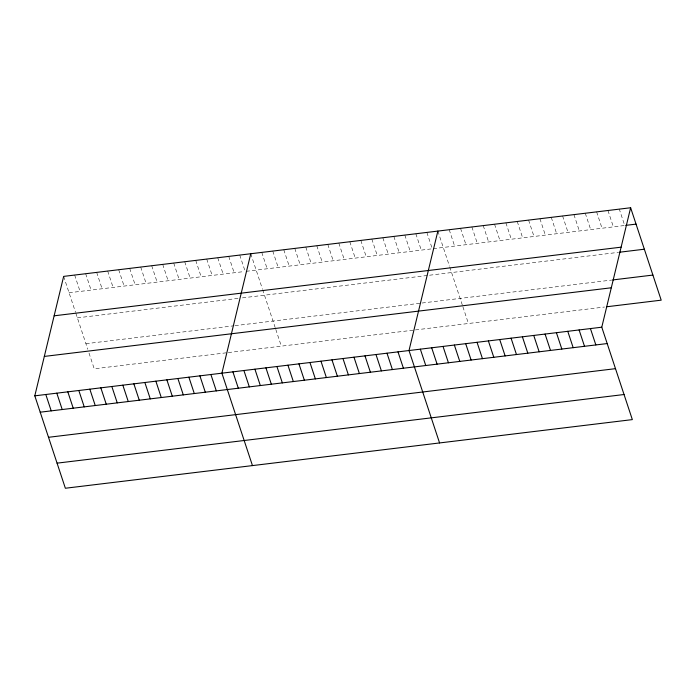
<?xml version="1.0" encoding="UTF-8"?>
<svg xmlns="http://www.w3.org/2000/svg" width="696" height="696" viewBox="0 0 696 696"><rect width="100%" height="100%" fill="white"/><g stroke="black" fill="none" stroke-linecap="round" stroke-linejoin="round"><path stroke-width="0.52" stroke-dasharray="3.48 2.61" d="M69.069 292.755L244.165 271.562M246.166 271.318L431.268 248.907M433.269 248.663L624.712 225.495L619.301 209.131M77.369 317.846L240.459 298.106M242.46 297.862L427.561 275.459M429.562 275.216L618.579 252.335M85.921 343.702L234.004 325.78M235.004 325.658L421.106 303.134M422.107 303.012L611.662 280.062M226.296 352.811L94.221 368.802L88.688 352.072M228.297 352.567L413.398 330.165M415.399 329.921L604.502 307.032M607.956 210.496L613.367 226.861M596.62 211.871L602.031 228.236M585.284 213.246L590.695 229.61M573.939 214.62L579.35 230.985M562.603 215.986L568.014 232.351M551.258 217.361L556.669 233.725M539.922 218.735L545.333 235.1M528.586 220.11L533.997 236.475M517.241 221.485L522.653 237.849M505.905 222.85L511.316 239.215M494.56 224.225L499.972 240.59M483.224 225.6L488.635 241.964M471.888 226.974L477.299 243.339M460.543 228.349L465.955 244.705M449.207 229.715L454.618 246.08M437.862 231.089L449.425 266.046M449.729 266.977L462.283 304.909M462.892 306.771L468.425 323.501M426.857 232.42L432.268 248.785M415.851 233.752L421.263 250.116M404.846 235.091L410.257 251.447M393.84 236.422L399.252 252.787M382.835 237.754L388.246 254.118M371.829 239.085L377.241 255.449M360.824 240.416L366.235 256.78M349.818 241.747L355.23 258.112M338.813 243.078L344.224 259.443M327.807 244.418L333.219 260.774M316.802 245.749L322.213 262.114M305.796 247.08L311.208 263.445M294.791 248.411L300.202 264.776M283.785 249.742L289.197 266.107M272.771 251.073L278.191 267.438M261.766 252.404L267.177 268.769M250.76 253.744L262.322 288.692M262.627 289.623L275.181 327.564M275.79 329.417L281.323 346.156M239.755 255.075L245.166 271.44M228.749 256.406L234.16 272.771M217.744 257.738L223.155 274.102M206.738 259.069L212.149 275.433M195.733 260.4L201.144 276.764M184.727 261.731L190.139 278.095M173.722 263.071L179.133 279.427M162.716 264.402L168.127 280.766M151.711 265.733L157.122 282.098M140.705 267.064L146.117 283.429M129.7 268.395L135.111 284.76M118.694 269.726L124.106 286.091M107.689 271.057L113.1 287.422M96.674 272.397L102.094 288.753M85.669 273.728L91.08 290.093M74.663 275.059L80.075 291.424M63.658 276.39L75.525 312.269M75.838 313.2L87.766 349.279"/><path stroke-width="1.04" d="M630.637 207.756L601.779 327.198L632.342 419.61L65.363 488.244L34.8 395.833L63.658 276.39L630.637 207.756L661.2 300.167L606.564 306.779M250.76 253.744L221.902 373.186L252.465 465.598M437.862 231.089L409.004 350.532L439.567 442.943M625.739 225.365L636.048 224.121M54.14 315.81L621.11 247.167M619.605 252.213L644.348 249.212M612.697 279.94L652.9 275.068M44.327 356.422L611.305 287.779M34.8 395.833L601.779 327.198M40.211 412.197L607.19 343.563M48.511 437.297L615.49 368.663M57.063 463.153L624.042 394.519M590.434 328.573L595.846 344.938M579.098 329.947L584.51 346.312M567.762 331.313L573.173 347.678M556.417 332.688L561.829 349.053M545.081 334.063L550.492 350.427M533.736 335.437L539.156 351.802M522.4 336.812L527.812 353.168M511.064 338.178L516.476 354.542M499.719 339.552L505.131 355.917M488.383 340.927L493.795 357.292M477.038 342.301L482.458 358.666M465.702 343.667L471.114 360.032M454.366 345.042L459.778 361.407M443.021 346.417L448.433 362.781M431.685 347.791L437.097 364.156M420.34 349.166L425.761 365.53M397.999 351.871L403.41 368.228M386.993 353.203L392.405 369.567M375.988 354.534L381.399 370.898M364.982 355.865L370.394 372.23M353.977 357.196L359.388 373.561M342.971 358.527L348.383 374.892M331.966 359.858L337.377 376.223M320.96 361.189L326.372 377.554M309.955 362.529L315.366 378.894M298.941 363.86L304.361 380.225M287.935 365.191L293.347 381.556M276.93 366.522L282.341 382.887M265.924 367.853L271.336 384.218M254.919 369.185L260.33 385.549M243.913 370.516L249.325 386.88M232.908 371.855L238.319 388.22M210.897 374.518L216.308 390.882M199.891 375.849L205.303 392.213M188.886 377.18L194.297 393.545M177.88 378.511L183.292 394.876M166.875 379.842L172.286 396.207M155.869 381.182L161.281 397.546M144.864 382.513L150.275 398.878M133.858 383.844L139.27 400.209M122.844 385.175L128.264 401.54M111.839 386.506L117.25 402.871M100.833 387.837L106.244 404.202M89.828 389.168L95.239 405.533M78.822 390.508L84.233 406.873M67.817 391.839L73.228 408.204M56.811 393.17L62.222 409.535M45.805 394.501L51.217 410.866"/></g></svg>
